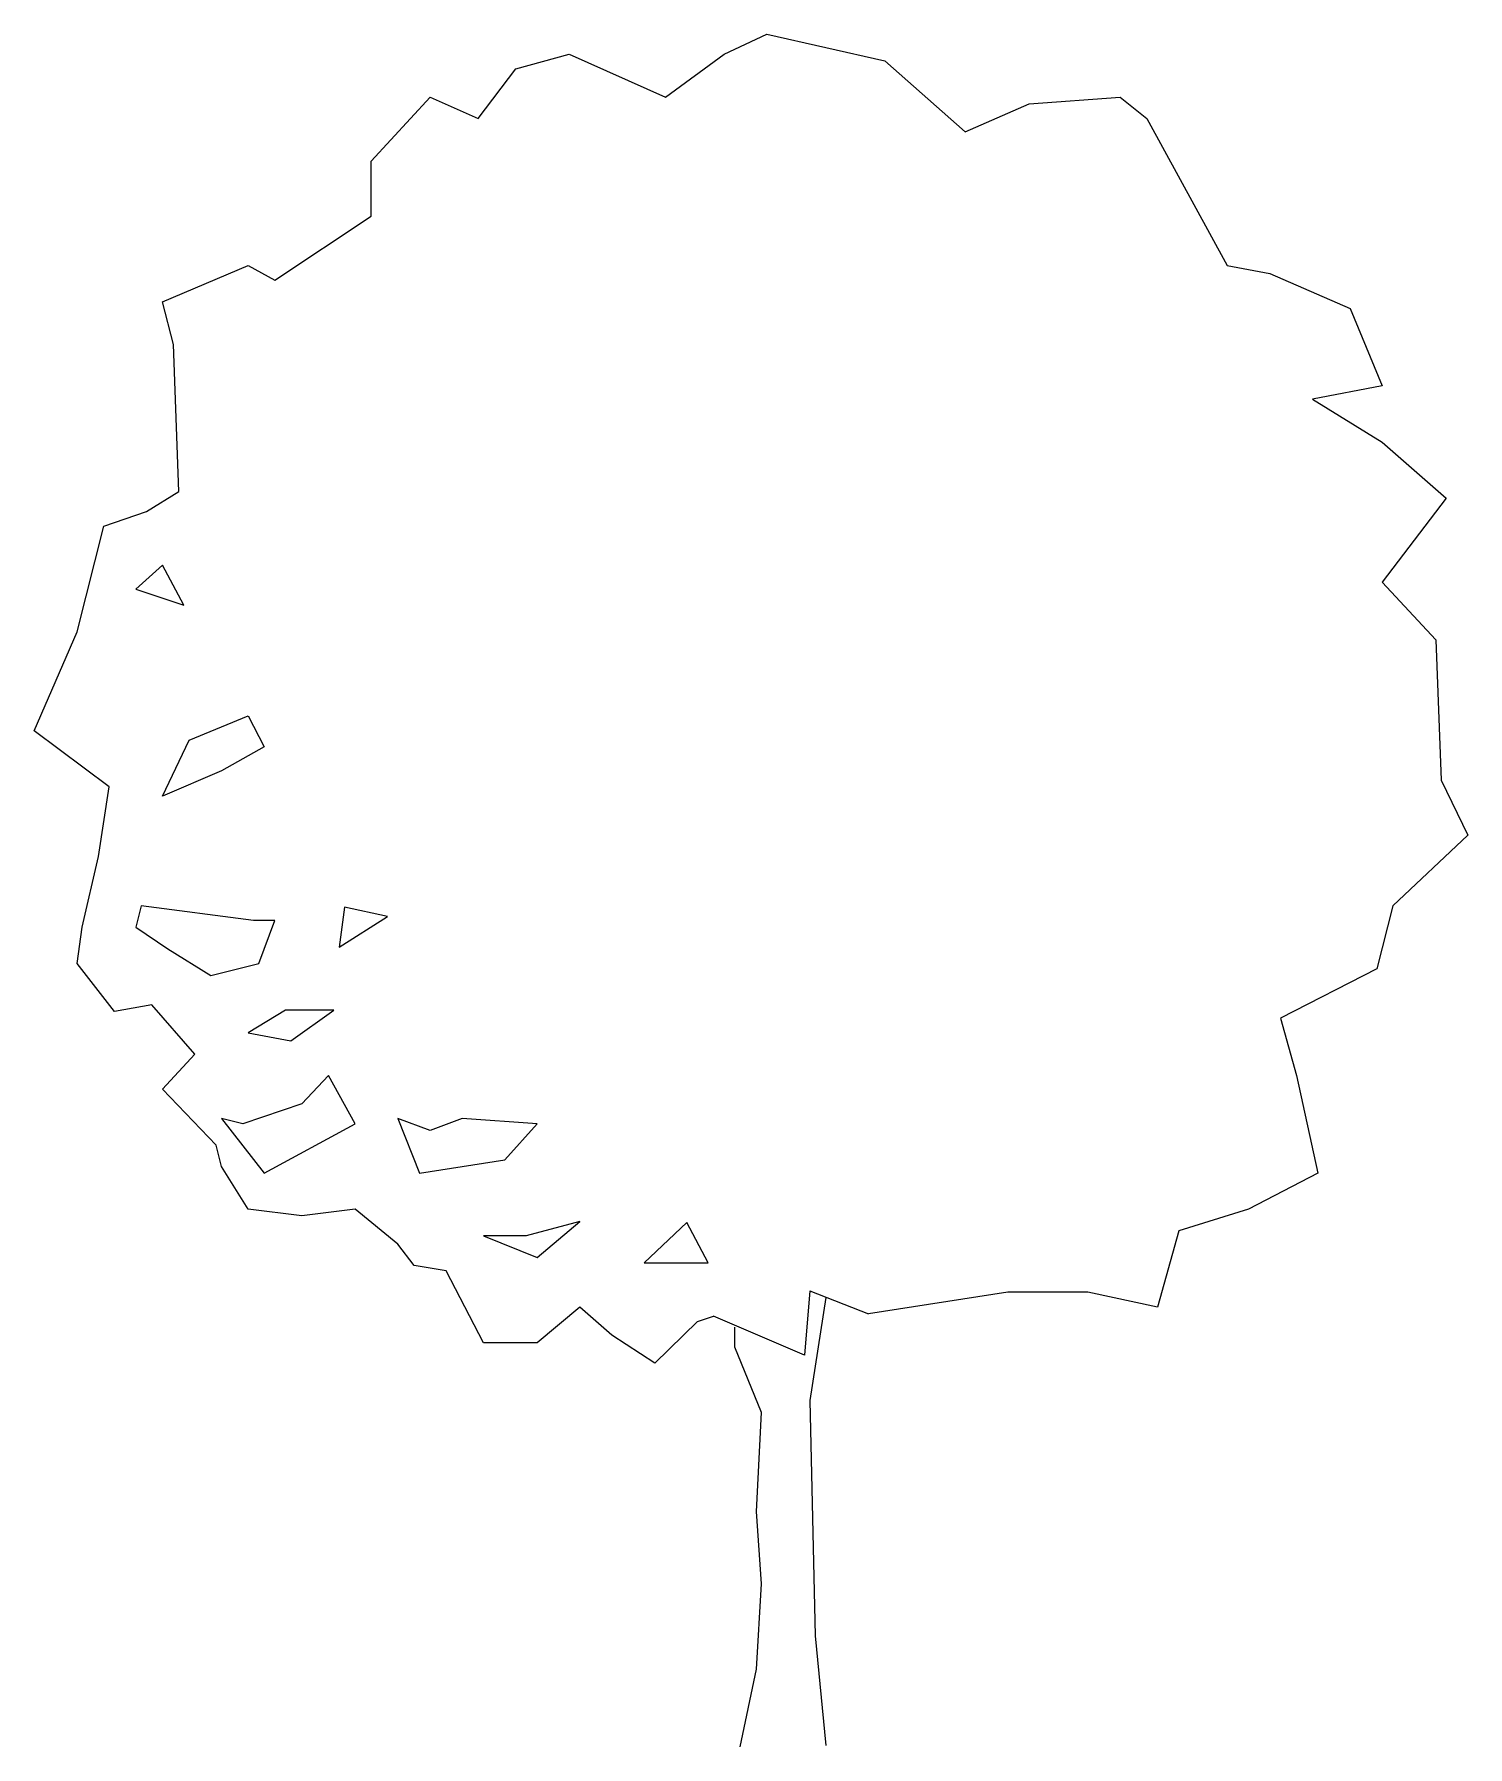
# Model space of a CAD drawing. Extents: x 332397 to 333235, y 71257 to 72258.
import ezdxf

# ---------------------------------------------------------------- set-up
doc = ezdxf.new("R2010")
doc.units = 0
doc.header["$MEASUREMENT"] = 0
doc.layers.get('0').update_dxf_attribs({"linetype": 'CONTINUOUS'})

msp = doc.modelspace()

# ---------------------------------------------------------------- linework, layer by layer
at = {"color": 7, "linetype": 'CONTINUOUS'}
for p, q in [((332800.3, 72246.5), (332825.3, 72258.2)), ((332825.3, 72258.2), (332894.1, 72242.6)), ((332678.5, 72237.9), (332709.7, 72246.5)), ((332709.7, 72246.5), (332766, 72221.5)), ((332766, 72221.5), (332800.3, 72246.5)), ((332656.6, 72209), (332678.5, 72237.9)), ((332894.1, 72242.6), (332941, 72201.2)), ((332594.1, 72184), (332628.5, 72221.5)), ((332628.5, 72221.5), (332656.6, 72209)), ((332941, 72201.2), (332978.5, 72217.6)), ((332978.5, 72217.6), (333031.6, 72221.5)), ((333031.6, 72221.5), (333047.2, 72209)), ((333047.2, 72209), (333094.1, 72123)), ((332594.1, 72151.9), (332594.1, 72184)), ((332537.8, 72114.4), (332594.1, 72151.9)), ((332472.2, 72101.9), (332522.2, 72123)), ((332522.2, 72123), (332537.8, 72114.4)), ((333094.1, 72123), (333119.1, 72118.4)), ((333119.1, 72118.4), (333166, 72098)), ((332478.5, 72076.9), (332472.2, 72101.9)), ((333166, 72098), (333184.7, 72052.7)), ((332481.6, 71991), (332478.5, 72076.9)), ((333184.7, 72052.7), (333144.1, 72044.9)), ((333144.1, 72044.9), (333184.7, 72019.9)), ((333184.7, 72019.9), (333222.2, 71987.1)), ((332462.8, 71979.3), (332481.6, 71991)), ((333222.2, 71987.1), (333184.7, 71937.9)), ((332437.8, 71970.7), (332462.8, 71979.3)), ((332422.2, 71909), (332437.8, 71970.7)), ((332472.2, 71948), (332456.6, 71934)), ((332484.7, 71924.6), (332472.2, 71948)), ((333184.7, 71937.9), (333216, 71904.3)), ((332456.6, 71934), (332484.7, 71924.6)), ((332397.2, 71851.2), (332422.2, 71909)), ((333216, 71904.3), (333219.1, 71822.3)), ((332487.8, 71845.7), (332522.2, 71859.8)), ((332522.2, 71859.8), (332531.6, 71841.8)), ((332441, 71818.4), (332397.2, 71851.2)), ((332472.2, 71812.9), (332487.8, 71845.7)), ((332531.6, 71841.8), (332506.6, 71827.7)), ((332506.6, 71827.7), (332472.2, 71812.9)), ((332434.7, 71777.7), (332441, 71818.4)), ((333219.1, 71822.3), (333234.7, 71790.2)), ((333234.7, 71790.2), (333191, 71748.8)), ((332425.3, 71736.3), (332434.7, 71777.7)), ((332459.7, 71748.8), (332456.6, 71736.3)), ((332525.3, 71740.2), (332459.7, 71748.8)), ((332578.5, 71748), (332575.3, 71724.6)), ((332603.5, 71742.6), (332578.5, 71748)), ((333191, 71748.8), (333181.6, 71712.1)), ((332422.2, 71715.2), (332425.3, 71736.3)), ((332456.6, 71736.3), (332475.3, 71723.8)), ((332537.8, 71740.2), (332525.3, 71740.2)), ((332528.5, 71715.2), (332537.8, 71740.2)), ((332575.3, 71724.6), (332603.5, 71742.6)), ((332475.3, 71723.8), (332500.3, 71708.2)), ((332444.1, 71687.1), (332422.2, 71715.2)), ((332500.3, 71708.2), (332528.5, 71715.2)), ((333181.6, 71712.1), (333125.3, 71683.2)), ((332466, 71691), (332444.1, 71687.1)), ((332491, 71662.1), (332466, 71691)), ((332544.1, 71687.9), (332522.2, 71674.6)), ((332572.2, 71687.9), (332544.1, 71687.9)), ((332547.2, 71669.9), (332572.2, 71687.9)), ((333125.3, 71683.2), (333134.7, 71649.6)), ((332522.2, 71674.6), (332547.2, 71669.9)), ((332472.2, 71641.8), (332491, 71662.1)), ((332569.1, 71649.6), (332553.5, 71633.2)), ((332584.7, 71621.5), (332569.1, 71649.6)), ((333134.7, 71649.6), (333147.2, 71592.6)), ((332503.5, 71609), (332472.2, 71641.8)), ((332553.5, 71633.2), (332519.1, 71621.5)), ((332506.6, 71624.6), (332531.6, 71592.6)), ((332519.1, 71621.5), (332506.6, 71624.6)), ((332531.6, 71592.6), (332584.7, 71621.5)), ((332609.7, 71624.6), (332622.2, 71592.6)), ((332628.5, 71617.6), (332609.7, 71624.6)), ((332647.2, 71624.6), (332628.5, 71617.6)), ((332691, 71621.5), (332647.2, 71624.6)), ((332672.2, 71600.4), (332691, 71621.5)), ((332506.6, 71596.5), (332503.5, 71609)), ((332522.2, 71571.5), (332506.6, 71596.5)), ((332622.2, 71592.6), (332672.2, 71600.4)), ((333147.2, 71592.6), (333106.6, 71571.5)), ((332553.5, 71567.6), (332522.2, 71571.5)), ((332584.7, 71571.5), (332553.5, 71567.6)), ((332609.7, 71551.2), (332584.7, 71571.5)), ((333106.6, 71571.5), (333066, 71559)), ((332716, 71564.4), (332684.7, 71555.9)), ((332691, 71543.4), (332716, 71564.4)), ((332778.5, 71563.7), (332753.5, 71540.2)), ((332791, 71540.2), (332778.5, 71563.7)), ((333066, 71559), (333053.5, 71514.4)), ((332619.1, 71538.7), (332609.7, 71551.2)), ((332659.7, 71555.9), (332691, 71543.4)), ((332684.7, 71555.9), (332659.7, 71555.9)), ((332637.8, 71535.5), (332619.1, 71538.7)), ((332753.5, 71540.2), (332791, 71540.2)), ((332659.7, 71493.4), (332637.8, 71535.5)), ((332850.3, 71523.8), (332847.2, 71486.3)), ((332850.3, 71523.8), (332884.7, 71510.5)), ((332859.7, 71519.9), (332850.3, 71459.8)), ((332966, 71523), (332884.7, 71510.5)), ((333012.8, 71523), (332966, 71523)), ((333053.5, 71514.4), (333012.8, 71523)), ((332716, 71514.4), (332691, 71493.4)), ((332734.7, 71498), (332716, 71514.4)), ((332784.7, 71505.9), (332759.7, 71481.6)), ((332784.7, 71505.9), (332794.1, 71509)), ((332847.2, 71486.3), (332794.1, 71509)), ((332759.7, 71481.6), (332734.7, 71498)), ((332806.6, 71491), (332806.6, 71502.7)), ((332691, 71493.4), (332659.7, 71493.4)), ((332822.2, 71452.7), (332806.6, 71491)), ((332850.3, 71459.8), (332853.5, 71322.3)), ((332819.1, 71394.9), (332822.2, 71452.7)), ((332822.2, 71352.7), (332819.1, 71394.9)), ((332819.1, 71302.7), (332822.2, 71352.7)), ((332853.5, 71322.3), (332859.7, 71258.2)), ((332809.7, 71257.4), (332819.1, 71302.7))]:
    msp.add_line(p, q, dxfattribs=at)

doc.saveas('drawing.dxf')
